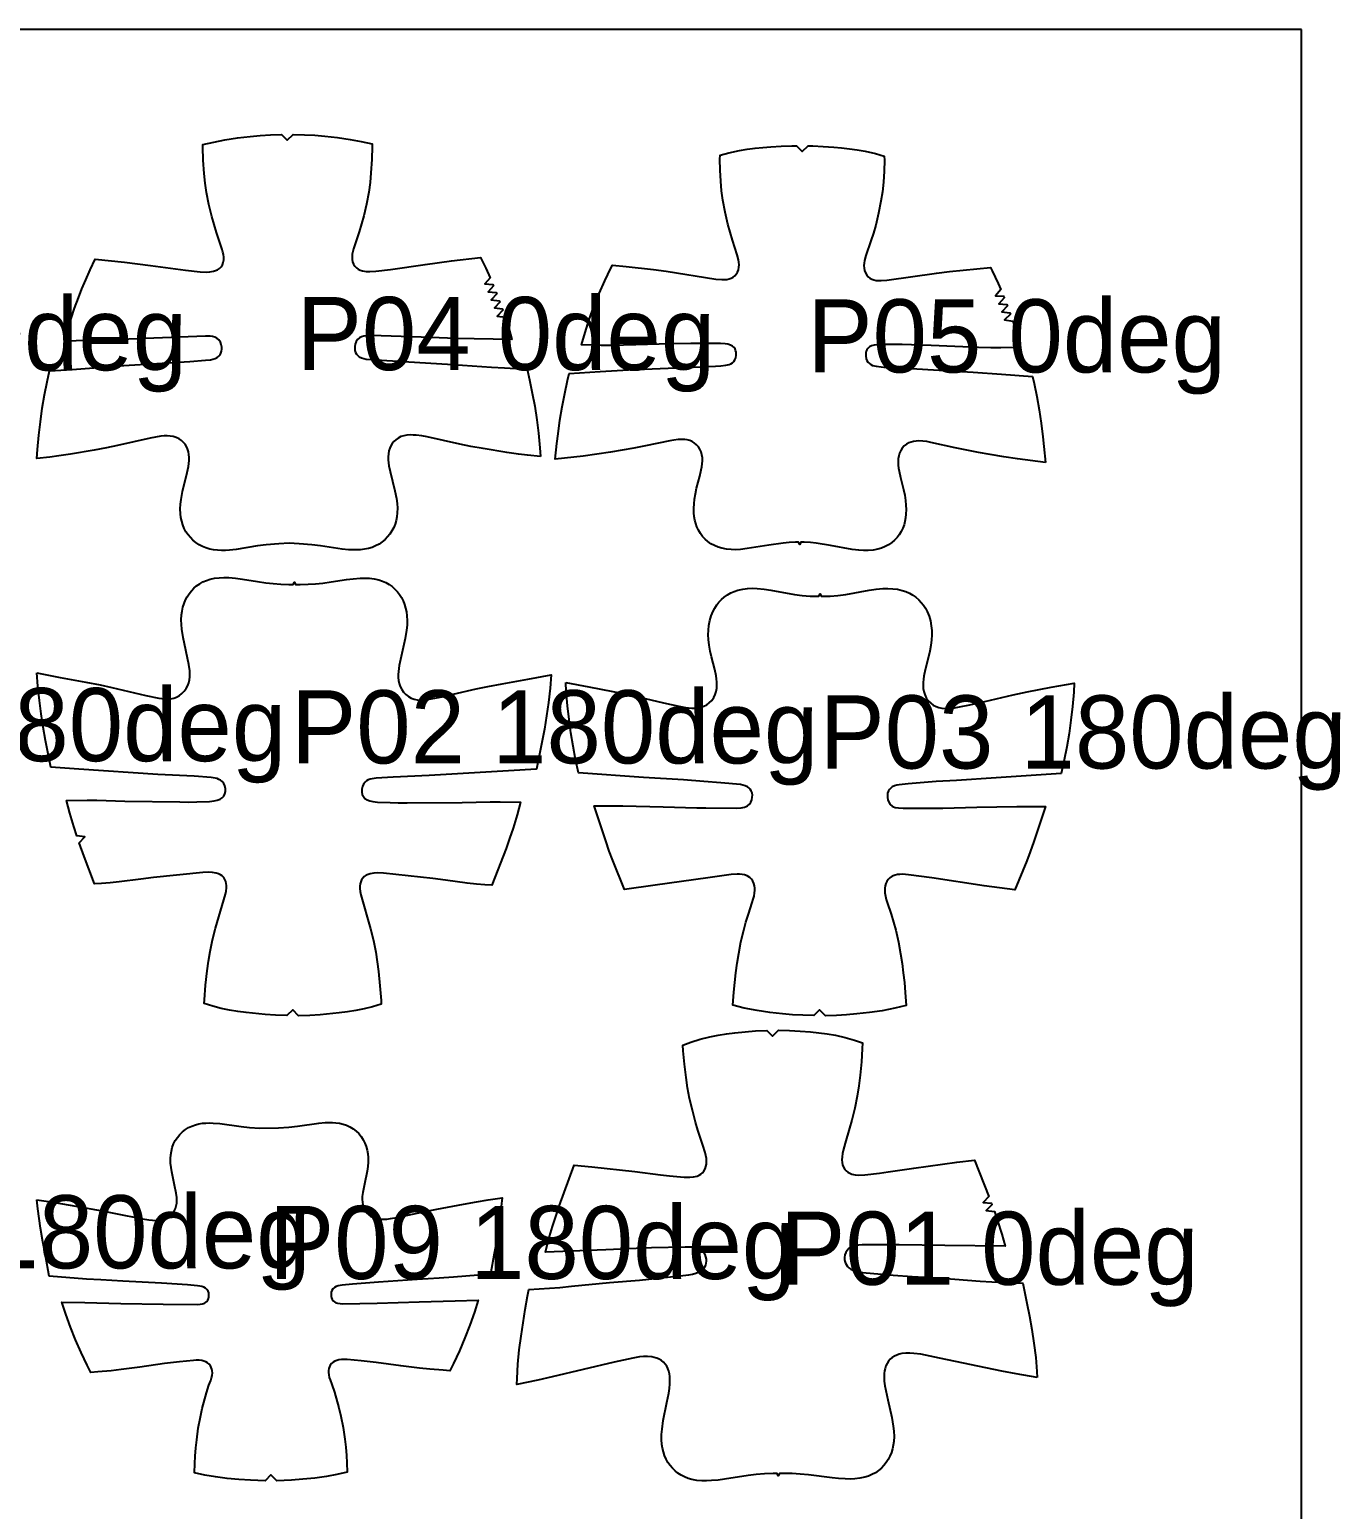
# Model space of a CAD drawing. Header units: millimetres. Extents: x 0 to 2016, y 0 to 4064.
# Drawn here: x 1565 to 2013, y 3494 to 4000 of the extents above; entities that cross this region are included whole.
import ezdxf

# ---------------------------------------------------------------- set-up
doc = ezdxf.new("R2010")
doc.units = ezdxf.units.MM
for name, color, linetype in [('ANNOTATION', 3, 'Continuous'), ('LEATHER', 1, 'Continuous'), ('PIECES', 5, 'Continuous')]:
    doc.layers.add(name, color=color, linetype=linetype)

msp = doc.modelspace()

# ---------------------------------------------------------------- linework, layer by layer
at = {"layer": 'LEATHER'}
msp.add_lwpolyline([(0, 0), (2000, 0), (2000, 4000), (0, 4000)], close=True, dxfattribs=at)
at = {"layer": 'PIECES'}
for points in [[(1739.74, 3854), (1735.31, 3854.47), (1732.21, 3854.86), (1728.25, 3855.42), (1720.11, 3856.73), (1715.93, 3857.48), (1712.14, 3858.23), (1700.96, 3860.72), (1699.11, 3861.06), (1697.24, 3861.31), (1696.18, 3861.39), (1695.13, 3861.41), (1694.07, 3861.33), (1693.04, 3861.15), (1692.03, 3860.83), (1691.09, 3860.37), (1690.22, 3859.78), (1689.57, 3859.17), (1689.01, 3858.48), (1688.54, 3857.72), (1688.17, 3856.91), (1687.88, 3855.94), (1687.71, 3854.95), (1687.65, 3853.94), (1687.68, 3852.93), (1687.78, 3851.91), (1687.93, 3850.89), (1688.33, 3848.9), (1689.98, 3842.33), (1690.49, 3839.67), (1690.71, 3838.03), (1690.82, 3836.38), (1690.78, 3834.74), (1690.63, 3833.45), (1690.38, 3832.18), (1690.01, 3830.94), (1689.53, 3829.74), (1688.94, 3828.62), (1688.25, 3827.55), (1687.47, 3826.57), (1686.58, 3825.66), (1685.61, 3824.85), (1684.52, 3824.11), (1683.36, 3823.49), (1682.14, 3822.99), (1680.88, 3822.6), (1679.55, 3822.33), (1678.21, 3822.16), (1676.85, 3822.09), (1675.49, 3822.1), (1674.13, 3822.18), (1671.87, 3822.42), (1664.46, 3823.54), (1661.55, 3823.9), (1657.26, 3824.23), (1653.74, 3824.39), (1650.21, 3824.2), (1645.92, 3823.84), (1643.01, 3823.46), (1635.62, 3822.28), (1633.36, 3822.02), (1632, 3821.94), (1630.63, 3821.91), (1629.28, 3821.97), (1627.93, 3822.13), (1626.6, 3822.39), (1625.34, 3822.77), (1624.12, 3823.26), (1622.96, 3823.88), (1621.86, 3824.6), (1620.88, 3825.41), (1619.99, 3826.31), (1619.19, 3827.29), (1618.5, 3828.34), (1617.9, 3829.47), (1617.41, 3830.66), (1617.03, 3831.9), (1616.77, 3833.16), (1616.61, 3834.45), (1616.56, 3836.1), (1616.66, 3837.74), (1616.86, 3839.39), (1617.35, 3842.05), (1618.95, 3848.63), (1619.34, 3850.63), (1619.48, 3851.64), (1619.57, 3852.66), (1619.59, 3853.68), (1619.52, 3854.69), (1619.35, 3855.67), (1619.05, 3856.64), (1618.68, 3857.45), (1618.2, 3858.21), (1617.63, 3858.89), (1616.98, 3859.5), (1616.11, 3860.08), (1615.16, 3860.53), (1614.15, 3860.84), (1613.11, 3861.02), (1612.06, 3861.09), (1611, 3861.06), (1609.95, 3860.97), (1608.08, 3860.71), (1606.24, 3860.35), (1595.07, 3857.78), (1591.29, 3857), (1587.11, 3856.21), (1578.98, 3854.84), (1575.02, 3854.25), (1571.93, 3853.84), (1567.5, 3853.34), (1567.69, 3856.39), (1568.14, 3861.34), (1568.69, 3865.95), (1569.36, 3870.55), (1570.13, 3875.08), (1571.03, 3879.6), (1571.86, 3883.3), (1579.52, 3883.77), (1584, 3884.09), (1597.2, 3885.11), (1614.14, 3886.23), (1619.77, 3886.56), (1625.2, 3886.96), (1626.89, 3887.14), (1627.7, 3887.3), (1628.48, 3887.56), (1629.2, 3887.94), (1629.71, 3888.35), (1630.13, 3888.85), (1630.45, 3889.42), (1630.66, 3890.08), (1630.75, 3890.76), (1630.74, 3891.46), (1630.58, 3892.33), (1630.26, 3893.16), (1629.76, 3893.88), (1629.1, 3894.45), (1628.38, 3894.81), (1627.59, 3895.03), (1626.78, 3895.14), (1625.14, 3895.2), (1604.52, 3894.4), (1596.2, 3894), (1577.05, 3893.5), (1578.02, 3897.31), (1579.18, 3901.21), (1580.38, 3904.77), (1581.69, 3908.29), (1582.92, 3911.39), (1584.22, 3914.47), (1585.74, 3917.9), (1587.45, 3921.55), (1597.46, 3920.46), (1606.38, 3919.33), (1618.31, 3917.73), (1623.35, 3917.19), (1625.38, 3917.1), (1626.66, 3917.15), (1627.91, 3917.36), (1628.64, 3917.59), (1629.32, 3917.92), (1629.94, 3918.35), (1630.48, 3918.89), (1630.94, 3919.62), (1631.25, 3920.42), (1631.41, 3921.28), (1631.43, 3922.17), (1631.33, 3923.06), (1631.14, 3923.94), (1630.88, 3924.81), (1628.94, 3930.66), (1628.1, 3933.37), (1627.32, 3936.1), (1626.33, 3940.16), (1625.54, 3944.26), (1625.07, 3947.52), (1624.72, 3950.79), (1624.39, 3955.32), (1624.24, 3959.85), (1624.24, 3960.76), (1628.01, 3961.57), (1631.76, 3962.27), (1636.07, 3962.94), (1640.4, 3963.47), (1643.88, 3963.79), (1647.36, 3964.02), (1651.14, 3964.17), (1653.15, 3962.18), (1655.14, 3964.19), (1659.03, 3964.07), (1662.52, 3963.86), (1665.99, 3963.57), (1670.33, 3963.08), (1674.64, 3962.44), (1678.4, 3961.77), (1682.18, 3960.98), (1682.19, 3960.08), (1682.07, 3955.54), (1681.77, 3951.01), (1681.45, 3947.73), (1681.01, 3944.47), (1680.25, 3940.37), (1679.29, 3936.31), (1678.53, 3933.57), (1677.71, 3930.85), (1675.81, 3924.99), (1675.57, 3924.11), (1675.38, 3923.23), (1675.28, 3922.34), (1675.31, 3921.45), (1675.48, 3920.59), (1675.79, 3919.79), (1676.27, 3919.07), (1676.8, 3918.54), (1677.42, 3918.11), (1678.11, 3917.79), (1678.84, 3917.55), (1680.09, 3917.35), (1681.37, 3917.31), (1683.4, 3917.42), (1688.44, 3918), (1700.35, 3919.7), (1709.27, 3920.89), (1719.27, 3922.06), (1721.01, 3918.42), (1722.48, 3915.18), (1720.68, 3913.04), (1723.47, 3912.89), (1723.66, 3912.43), (1721.83, 3910.32), (1724.62, 3910.12), (1724.8, 3909.65), (1722.93, 3907.58), (1725.71, 3907.32), (1725.89, 3906.86), (1723.98, 3904.82), (1726.75, 3904.51), (1726.92, 3904.04), (1724.96, 3902.04), (1727.73, 3901.67), (1728.88, 3897.9), (1729.89, 3894.09), (1710.73, 3894.44), (1702.41, 3894.78), (1681.78, 3895.42), (1680.15, 3895.35), (1679.33, 3895.23), (1678.55, 3895.01), (1677.83, 3894.64), (1677.17, 3894.06), (1676.68, 3893.33), (1676.36, 3892.51), (1676.22, 3891.64), (1676.21, 3890.94), (1676.3, 3890.25), (1676.52, 3889.6), (1676.84, 3889.03), (1677.27, 3888.53), (1677.78, 3888.12), (1678.5, 3887.75), (1679.28, 3887.5), (1680.09, 3887.35), (1681.79, 3887.18), (1687.22, 3886.82), (1692.86, 3886.53), (1709.8, 3885.55), (1723.01, 3884.62), (1727.49, 3884.34), (1735.15, 3883.93), (1736.01, 3880.23), (1736.94, 3875.73), (1737.76, 3871.2), (1738.46, 3866.61), (1739.04, 3862), (1739.53, 3857.05), (1739.74, 3854)], [(1912.46, 3852.03), (1902.92, 3853.25), (1898.22, 3853.92), (1893.52, 3854.68), (1889.54, 3855.41), (1885.57, 3856.19), (1881.59, 3857.02), (1873.27, 3858.88), (1871.89, 3859.14), (1870.5, 3859.32), (1869.1, 3859.38), (1868.21, 3859.34), (1867.34, 3859.21), (1866.49, 3859), (1865.68, 3858.68), (1864.92, 3858.25), (1864.15, 3857.64), (1863.5, 3856.92), (1862.97, 3856.1), (1862.56, 3855.21), (1862.26, 3854.22), (1862.1, 3853.2), (1862.06, 3852.18), (1862.11, 3851.14), (1862.23, 3850.1), (1862.41, 3849.06), (1862.92, 3846.84), (1863.93, 3842.76), (1864.31, 3840.88), (1864.6, 3838.98), (1864.75, 3837.44), (1864.8, 3835.89), (1864.75, 3834.34), (1864.62, 3833.1), (1864.41, 3831.88), (1864.09, 3830.68), (1863.67, 3829.51), (1863.13, 3828.38), (1862.47, 3827.31), (1861.71, 3826.32), (1860.84, 3825.41), (1859.89, 3824.6), (1858.78, 3823.85), (1857.6, 3823.23), (1856.36, 3822.73), (1855.08, 3822.35), (1853.48, 3822.06), (1851.87, 3821.92), (1850.25, 3821.91), (1848.62, 3822.02), (1846.37, 3822.31), (1838.97, 3823.62), (1834.06, 3824.38), (1832.08, 3824.61), (1829.88, 3824.73), (1828.83, 3824.72), (1828.42, 3823.92), (1828.03, 3824.72), (1826.97, 3824.75), (1824.77, 3824.66), (1822.79, 3824.45), (1817.87, 3823.75), (1810.45, 3822.54), (1808.2, 3822.27), (1806.57, 3822.19), (1804.95, 3822.22), (1803.34, 3822.38), (1801.75, 3822.69), (1800.47, 3823.08), (1799.24, 3823.6), (1798.06, 3824.23), (1796.97, 3825), (1796.02, 3825.82), (1795.17, 3826.74), (1794.42, 3827.74), (1793.77, 3828.82), (1793.24, 3829.96), (1792.84, 3831.13), (1792.54, 3832.33), (1792.34, 3833.56), (1792.22, 3834.8), (1792.19, 3836.35), (1792.27, 3837.89), (1792.44, 3839.44), (1792.75, 3841.33), (1793.15, 3843.21), (1794.22, 3847.27), (1794.75, 3849.49), (1794.94, 3850.52), (1795.08, 3851.56), (1795.15, 3852.6), (1795.11, 3853.63), (1794.96, 3854.64), (1794.68, 3855.64), (1794.28, 3856.54), (1793.76, 3857.36), (1793.12, 3858.09), (1792.36, 3858.71), (1791.6, 3859.15), (1790.8, 3859.48), (1789.95, 3859.7), (1789.08, 3859.84), (1788.2, 3859.89), (1786.8, 3859.85), (1785.4, 3859.68), (1784.02, 3859.44), (1775.67, 3857.7), (1771.69, 3856.91), (1767.71, 3856.18), (1763.72, 3855.5), (1759.01, 3854.81), (1754.29, 3854.19), (1744.74, 3853.09), (1745.33, 3858.52), (1745.75, 3861.85), (1746.4, 3866.44), (1747.15, 3871.03), (1748.02, 3875.55), (1749.01, 3880.04), (1749.6, 3882.45), (1760.11, 3883.13), (1769.83, 3883.64), (1783.47, 3884.3), (1794.87, 3884.76), (1799.63, 3884.9), (1801.37, 3885.01), (1803.1, 3885.23), (1804.32, 3885.52), (1804.89, 3885.75), (1805.41, 3886.09), (1805.9, 3886.56), (1806.27, 3887.13), (1806.52, 3887.76), (1806.69, 3888.74), (1806.63, 3889.74), (1806.5, 3890.29), (1806.29, 3890.82), (1805.98, 3891.29), (1805.4, 3891.81), (1804.7, 3892.16), (1803.83, 3892.42), (1802.92, 3892.55), (1801.33, 3892.65), (1794.26, 3892.72), (1791.11, 3892.7), (1784.33, 3892.56), (1772.3, 3892.19), (1768.1, 3892.09), (1763.89, 3892.04), (1760.54, 3892.05), (1753.81, 3892.21), (1754.99, 3896.44), (1756.42, 3900.91), (1758.01, 3905.33), (1759.77, 3909.75), (1761.7, 3914.11), (1763.78, 3918.39), (1764.33, 3919.44), (1769.08, 3918.97), (1778.39, 3917.93), (1782.78, 3917.36), (1799.76, 3914.73), (1801.74, 3914.54), (1802.59, 3914.52), (1803.44, 3914.58), (1804.27, 3914.75), (1804.96, 3915), (1805.59, 3915.36), (1806.17, 3915.8), (1806.66, 3916.34), (1807.12, 3917.07), (1807.44, 3917.88), (1807.62, 3918.73), (1807.68, 3919.6), (1807.62, 3920.47), (1807.47, 3921.34), (1807.02, 3923.05), (1805.41, 3928.04), (1804.59, 3930.76), (1803.84, 3933.5), (1802.89, 3937.57), (1802.13, 3941.67), (1801.69, 3944.93), (1801.37, 3948.21), (1801.17, 3951.95), (1801.14, 3955.69), (1801.19, 3957.11), (1804.19, 3957.92), (1807.8, 3958.69), (1810.47, 3959.12), (1813.15, 3959.46), (1815.84, 3959.72), (1818.53, 3959.92), (1822.09, 3960.13), (1825.66, 3960.27), (1827.28, 3960.29), (1829.27, 3958.28), (1831.28, 3960.26), (1832.91, 3960.22), (1836.47, 3960.04), (1840.03, 3959.78), (1842.72, 3959.54), (1845.41, 3959.25), (1848.08, 3958.88), (1850.74, 3958.42), (1854.35, 3957.6), (1857.34, 3956.75), (1857.37, 3955.34), (1857.29, 3951.59), (1857.04, 3947.86), (1856.69, 3944.58), (1856.2, 3941.33), (1855.39, 3937.23), (1854.39, 3933.18), (1853.61, 3930.45), (1852.75, 3927.74), (1851.07, 3922.77), (1850.6, 3921.06), (1850.45, 3920.2), (1850.38, 3919.33), (1850.42, 3918.46), (1850.59, 3917.6), (1850.9, 3916.8), (1851.35, 3916.06), (1851.84, 3915.51), (1852.41, 3915.06), (1853.04, 3914.7), (1853.72, 3914.44), (1854.55, 3914.26), (1855.4, 3914.19), (1856.25, 3914.19), (1858.24, 3914.36), (1875.24, 3916.77), (1879.64, 3917.29), (1888.96, 3918.21), (1893.71, 3918.62), (1894.25, 3917.57), (1896.28, 3913.25), (1897.2, 3911.11), (1895.39, 3908.98), (1898.18, 3908.81), (1898.36, 3908.34), (1896.47, 3906.27), (1899.25, 3906.01), (1899.43, 3905.54), (1897.51, 3903.51), (1900.29, 3903.19), (1900.45, 3902.72), (1898.49, 3900.72), (1901.27, 3900.35), (1902.76, 3895.51), (1903.9, 3891.26), (1897.16, 3891.19), (1893.81, 3891.22), (1889.6, 3891.32), (1873.38, 3892), (1866.6, 3892.22), (1863.45, 3892.29), (1856.39, 3892.3), (1854.79, 3892.22), (1853.88, 3892.1), (1853, 3891.86), (1852.3, 3891.51), (1851.71, 3891), (1851.4, 3890.53), (1851.18, 3890.01), (1851.05, 3889.46), (1850.97, 3888.46), (1851.12, 3887.48), (1851.37, 3886.85), (1851.74, 3886.27), (1852.22, 3885.79), (1852.73, 3885.45), (1853.3, 3885.21), (1854.52, 3884.9), (1856.24, 3884.66), (1857.98, 3884.53), (1862.74, 3884.33), (1874.13, 3883.72), (1887.77, 3882.89), (1897.47, 3882.25), (1907.98, 3881.45), (1908.54, 3879.03), (1909.47, 3874.52), (1910.28, 3869.99), (1910.97, 3865.4), (1911.56, 3860.79), (1911.94, 3857.46), (1912.46, 3852.03)], [(1567.5, 3780.09), (1575.43, 3778.5), (1584.25, 3776.9), (1589.11, 3775.98), (1593.12, 3775.08), (1600.92, 3773.2), (1604.74, 3772.31), (1609.17, 3771.45), (1611.21, 3771.17), (1612.23, 3771.13), (1613.25, 3771.2), (1614.3, 3771.42), (1615.3, 3771.8), (1616.25, 3772.32), (1617.11, 3772.97), (1617.91, 3773.78), (1618.58, 3774.71), (1619.1, 3775.72), (1619.45, 3776.7), (1619.68, 3777.7), (1619.8, 3778.73), (1619.82, 3779.77), (1619.78, 3780.82), (1619.5, 3782.91), (1617.5, 3792.16), (1617.06, 3795), (1616.93, 3796.63), (1616.9, 3798.26), (1616.99, 3799.9), (1617.17, 3801.21), (1617.45, 3802.5), (1617.84, 3803.76), (1618.34, 3804.99), (1618.91, 3806.09), (1619.57, 3807.13), (1620.33, 3808.1), (1621.18, 3809), (1622.12, 3809.81), (1623.18, 3810.55), (1624.31, 3811.17), (1625.49, 3811.68), (1626.72, 3812.08), (1628.29, 3812.42), (1629.88, 3812.61), (1631.49, 3812.67), (1633.1, 3812.64), (1635.45, 3812.44), (1637.78, 3812.13), (1642.98, 3811.28), (1645.85, 3810.86), (1648.36, 3810.6), (1650.88, 3810.42), (1653.63, 3810.33), (1655.17, 3810.34), (1655.57, 3811.13), (1655.97, 3810.33), (1657.51, 3810.32), (1660.26, 3810.39), (1662.78, 3810.54), (1665.29, 3810.79), (1668.17, 3811.18), (1673.37, 3811.99), (1675.71, 3812.28), (1678.06, 3812.46), (1679.67, 3812.48), (1681.27, 3812.41), (1682.86, 3812.2), (1684.43, 3811.85), (1685.66, 3811.44), (1686.84, 3810.92), (1687.96, 3810.29), (1689.02, 3809.55), (1689.95, 3808.73), (1690.79, 3807.83), (1691.54, 3806.85), (1692.2, 3805.8), (1692.76, 3804.69), (1693.25, 3803.46), (1693.62, 3802.2), (1693.9, 3800.91), (1694.07, 3799.59), (1694.15, 3797.96), (1694.1, 3796.33), (1693.95, 3794.7), (1693.5, 3791.86), (1691.42, 3782.63), (1691.13, 3780.54), (1691.07, 3779.49), (1691.09, 3778.45), (1691.21, 3777.42), (1691.42, 3776.41), (1691.76, 3775.43), (1692.28, 3774.42), (1692.94, 3773.49), (1693.74, 3772.67), (1694.59, 3772.01), (1695.53, 3771.48), (1696.53, 3771.1), (1697.58, 3770.87), (1698.6, 3770.79), (1699.62, 3770.82), (1701.66, 3771.08), (1706.1, 3771.91), (1709.93, 3772.77), (1717.74, 3774.59), (1721.75, 3775.45), (1726.63, 3776.34), (1735.46, 3777.87), (1743.4, 3779.4), (1743.03, 3774.86), (1742.49, 3769.99), (1741.82, 3765.38), (1741.06, 3760.79), (1740.23, 3756.26), (1739.33, 3751.75), (1738.34, 3747.19), (1728.84, 3746.55), (1701.71, 3745), (1689.34, 3744.45), (1683.53, 3744.08), (1682.13, 3743.87), (1681.48, 3743.7), (1680.86, 3743.46), (1680.28, 3743.14), (1679.76, 3742.73), (1679.2, 3742.04), (1678.82, 3741.24), (1678.61, 3740.28), (1678.62, 3739.31), (1678.8, 3738.5), (1679.16, 3737.76), (1679.72, 3737.15), (1680.41, 3736.7), (1681.37, 3736.33), (1682.38, 3736.11), (1684.03, 3735.92), (1688.36, 3735.71), (1691.03, 3735.64), (1694.12, 3735.62), (1712.98, 3735.79), (1722.56, 3736), (1725.9, 3736), (1732.96, 3735.86), (1731.74, 3731.5), (1730.35, 3726.98), (1729.2, 3723.5), (1727.97, 3720.04), (1723.14, 3707.44), (1720.71, 3707.58), (1717.82, 3707.83), (1714.72, 3708.19), (1707.29, 3709.19), (1702.95, 3709.72), (1686.05, 3711.59), (1684.02, 3711.69), (1682.75, 3711.64), (1681.49, 3711.42), (1680.77, 3711.19), (1680.09, 3710.86), (1679.48, 3710.44), (1678.95, 3709.91), (1678.54, 3709.3), (1678.25, 3708.62), (1678.06, 3707.9), (1677.98, 3707.16), (1677.98, 3706.4), (1678.1, 3705.31), (1678.34, 3704.24), (1681.61, 3692.57), (1682.61, 3688.58), (1683.43, 3684.56), (1683.94, 3681.27), (1684.34, 3677.96), (1684.84, 3673.03), (1685.21, 3668.08), (1685.27, 3666.76), (1682.27, 3665.87), (1679.47, 3665.17), (1676.64, 3664.6), (1673.77, 3664.15), (1670.89, 3663.8), (1664.43, 3663.2), (1660.86, 3662.97), (1656.99, 3662.87), (1655, 3664.88), (1652.99, 3662.89), (1649.12, 3663.02), (1645.55, 3663.28), (1639.1, 3663.93), (1636.22, 3664.3), (1633.35, 3664.77), (1630.53, 3665.36), (1627.73, 3666.09), (1624.74, 3667), (1624.81, 3668.32), (1625.22, 3673.26), (1625.76, 3678.19), (1626.19, 3681.5), (1626.72, 3684.78), (1627.57, 3688.8), (1628.6, 3692.78), (1631.97, 3704.42), (1632.21, 3705.49), (1632.35, 3706.58), (1632.35, 3707.34), (1632.27, 3708.09), (1632.09, 3708.8), (1631.81, 3709.48), (1631.4, 3710.1), (1630.87, 3710.63), (1630.26, 3711.06), (1629.59, 3711.39), (1628.87, 3711.63), (1627.62, 3711.85), (1626.34, 3711.91), (1624.31, 3711.83), (1607.4, 3710.1), (1603.06, 3709.6), (1595.62, 3708.66), (1592.51, 3708.32), (1589.62, 3708.1), (1587.19, 3707.98), (1583.69, 3717.3), (1581.98, 3722.01), (1583.94, 3724), (1581.17, 3724.37), (1580.14, 3727.57), (1578.78, 3732.1), (1577.59, 3736.47), (1584.66, 3736.56), (1587.99, 3736.53), (1597.57, 3736.25), (1616.43, 3735.93), (1619.52, 3735.92), (1622.19, 3735.97), (1626.53, 3736.14), (1628.17, 3736.33), (1629.19, 3736.54), (1630.15, 3736.9), (1630.84, 3737.35), (1631.41, 3737.95), (1631.77, 3738.69), (1631.96, 3739.49), (1631.98, 3740.47), (1631.78, 3741.42), (1631.4, 3742.23), (1630.85, 3742.92), (1630.33, 3743.34), (1629.75, 3743.66), (1629.13, 3743.91), (1628.48, 3744.09), (1627.09, 3744.31), (1621.28, 3744.72), (1608.91, 3745.37), (1581.8, 3747.13), (1572.31, 3747.85), (1571.35, 3752.41), (1570.49, 3756.93), (1569.69, 3761.46), (1568.96, 3766.06), (1568.34, 3770.68), (1567.83, 3775.55), (1567.5, 3780.09)], [(1748.4, 3776.76), (1756.31, 3775.35), (1764.5, 3773.76), (1769.23, 3772.75), (1781.85, 3769.78), (1787.01, 3768.67), (1789.34, 3768.27), (1790.41, 3768.13), (1791.48, 3768.04), (1792.55, 3768.04), (1793.61, 3768.13), (1794.65, 3768.35), (1795.65, 3768.71), (1796.59, 3769.19), (1797.45, 3769.81), (1798.3, 3770.66), (1799, 3771.64), (1799.52, 3772.73), (1799.84, 3773.75), (1800.03, 3774.79), (1800.1, 3775.85), (1800.08, 3776.92), (1799.98, 3778), (1799.82, 3779.06), (1799.36, 3781.26), (1798.24, 3785.61), (1797.8, 3787.54), (1797.46, 3789.49), (1797.23, 3791.45), (1797.15, 3793.07), (1797.17, 3794.69), (1797.33, 3796.3), (1797.64, 3797.96), (1798.11, 3799.57), (1798.75, 3801.12), (1799.34, 3802.23), (1800.02, 3803.28), (1800.79, 3804.26), (1801.65, 3805.17), (1802.6, 3805.99), (1803.68, 3806.75), (1804.83, 3807.4), (1806.04, 3807.93), (1807.29, 3808.35), (1808.92, 3808.71), (1810.57, 3808.92), (1812.23, 3808.98), (1813.9, 3808.94), (1816.23, 3808.72), (1818.55, 3808.37), (1826.63, 3806.92), (1829.27, 3806.55), (1831.93, 3806.32), (1834.21, 3806.25), (1834.98, 3806.28), (1835.38, 3807.08), (1835.78, 3806.27), (1836.56, 3806.25), (1838.84, 3806.31), (1841.49, 3806.54), (1844.13, 3806.9), (1852.21, 3808.33), (1854.54, 3808.67), (1856.87, 3808.88), (1858.54, 3808.93), (1860.2, 3808.85), (1861.85, 3808.65), (1863.47, 3808.27), (1864.73, 3807.85), (1865.93, 3807.32), (1867.08, 3806.67), (1868.16, 3805.91), (1869.11, 3805.08), (1869.96, 3804.18), (1870.73, 3803.19), (1871.41, 3802.14), (1872, 3801.03), (1872.63, 3799.47), (1873.1, 3797.86), (1873.41, 3796.21), (1873.56, 3794.59), (1873.58, 3792.97), (1873.49, 3791.35), (1873.26, 3789.39), (1872.91, 3787.45), (1872.47, 3785.52), (1871.34, 3781.17), (1870.87, 3778.97), (1870.71, 3777.91), (1870.61, 3776.83), (1870.58, 3775.76), (1870.65, 3774.7), (1870.84, 3773.66), (1871.15, 3772.64), (1871.68, 3771.55), (1872.37, 3770.57), (1873.22, 3769.71), (1874.08, 3769.09), (1875.02, 3768.61), (1876.02, 3768.25), (1877.06, 3768.03), (1878.12, 3767.93), (1879.19, 3767.93), (1880.26, 3768.01), (1881.32, 3768.15), (1883.65, 3768.54), (1885.97, 3769.02), (1891.67, 3770.29), (1901.45, 3772.58), (1906.18, 3773.58), (1914.37, 3775.15), (1922.29, 3776.54), (1922.12, 3773.52), (1921.69, 3768.56), (1921.16, 3763.95), (1920.51, 3759.35), (1919.75, 3754.81), (1918.87, 3750.3), (1917.85, 3745.72), (1895.62, 3744.14), (1881.98, 3743.33), (1875.03, 3742.88), (1865.51, 3742.09), (1862.46, 3741.79), (1861.63, 3741.64), (1860.82, 3741.41), (1860.06, 3741.06), (1859.54, 3740.69), (1859.1, 3740.24), (1858.75, 3739.71), (1858.48, 3738.99), (1858.38, 3738.24), (1858.42, 3737.47), (1858.58, 3736.63), (1858.89, 3735.83), (1859.36, 3735.12), (1859.98, 3734.55), (1860.48, 3734.28), (1861.02, 3734.09), (1862.17, 3733.9), (1863.84, 3733.8), (1874.26, 3733.83), (1877.41, 3733.86), (1888.93, 3734.17), (1902.65, 3734.42), (1907.64, 3734.43), (1912.48, 3734.38), (1908.5, 3722.43), (1907.26, 3718.89), (1906.05, 3715.76), (1902.02, 3705.86), (1891.51, 3707.32), (1873.54, 3709.95), (1865.56, 3711.05), (1863.54, 3711.2), (1862.68, 3711.19), (1861.83, 3711.11), (1861, 3710.93), (1860.07, 3710.58), (1859.23, 3710.05), (1858.64, 3709.46), (1858.17, 3708.78), (1857.81, 3708.02), (1857.6, 3707.25), (1857.49, 3706.46), (1857.47, 3705.65), (1857.53, 3704.85), (1857.71, 3703.73), (1857.99, 3702.64), (1858.31, 3701.55), (1859.65, 3697.53), (1860.48, 3694.81), (1861.23, 3692.07), (1862.14, 3688.06), (1862.89, 3684.02), (1863.4, 3680.76), (1863.83, 3677.49), (1864.21, 3674.17), (1864.52, 3670.85), (1864.84, 3666.37), (1860.96, 3665.43), (1856.56, 3664.57), (1852.25, 3663.94), (1847.91, 3663.46), (1844.43, 3663.18), (1840.95, 3662.98), (1837.2, 3662.87), (1835.2, 3664.88), (1833.2, 3662.88), (1829.45, 3663), (1825.97, 3663.2), (1822.49, 3663.5), (1818.15, 3663.98), (1813.84, 3664.63), (1809.45, 3665.49), (1805.57, 3666.44), (1805.9, 3670.92), (1806.22, 3674.24), (1806.61, 3677.56), (1807.05, 3680.83), (1807.56, 3684.09), (1808.32, 3688.13), (1809.25, 3692.13), (1810, 3694.88), (1810.84, 3697.59), (1812.19, 3701.61), (1812.51, 3702.69), (1812.79, 3703.79), (1812.98, 3704.9), (1813.04, 3705.71), (1813.02, 3706.51), (1812.91, 3707.3), (1812.7, 3708.08), (1812.35, 3708.84), (1811.88, 3709.52), (1811.29, 3710.11), (1810.45, 3710.64), (1809.52, 3711), (1808.69, 3711.18), (1807.84, 3711.26), (1806.99, 3711.27), (1804.96, 3711.13), (1796.98, 3710.05), (1779, 3707.47), (1768.49, 3706.02), (1764.48, 3715.94), (1763.28, 3719.07), (1762.05, 3722.62), (1758.1, 3734.57), (1762.94, 3734.61), (1767.93, 3734.59), (1781.65, 3734.3), (1793.17, 3733.97), (1796.32, 3733.93), (1806.74, 3733.87), (1808.41, 3733.97), (1809.56, 3734.16), (1810.1, 3734.34), (1810.6, 3734.61), (1811.23, 3735.18), (1811.69, 3735.89), (1812, 3736.69), (1812.17, 3737.53), (1812.21, 3738.3), (1812.11, 3739.05), (1811.85, 3739.77), (1811.5, 3740.3), (1811.06, 3740.75), (1810.53, 3741.12), (1809.78, 3741.48), (1808.97, 3741.71), (1808.14, 3741.86), (1801.47, 3742.5), (1795.57, 3742.98), (1788.63, 3743.45), (1774.98, 3744.29), (1752.76, 3745.93), (1751.75, 3750.51), (1750.89, 3755.03), (1750.14, 3759.57), (1749.5, 3764.17), (1748.98, 3768.78), (1748.56, 3773.74), (1748.4, 3776.76)], [(1909.67, 3539.12), (1902.42, 3540.42), (1897.52, 3541.36), (1876.24, 3545.82), (1869.79, 3547.1), (1867.49, 3547.43), (1866.09, 3547.54), (1864.68, 3547.52), (1863.29, 3547.34), (1862.42, 3547.12), (1861.58, 3546.82), (1860.78, 3546.43), (1860.04, 3545.96), (1859.37, 3545.39), (1858.77, 3544.73), (1858.27, 3543.97), (1857.88, 3543.16), (1857.6, 3542.3), (1857.4, 3541.41), (1857.29, 3540.5), (1857.25, 3539.58), (1857.32, 3537.96), (1857.52, 3536.34), (1857.82, 3534.74), (1858.52, 3531.56), (1859.91, 3525.45), (1860.42, 3522.5), (1860.6, 3520.77), (1860.67, 3519.03), (1860.6, 3517.3), (1860.42, 3516), (1860.15, 3514.73), (1859.77, 3513.48), (1859.27, 3512.27), (1858.69, 3511.14), (1858, 3510.07), (1857.22, 3509.08), (1856.34, 3508.17), (1855.37, 3507.35), (1854.28, 3506.61), (1853.12, 3505.98), (1851.9, 3505.47), (1850.64, 3505.08), (1848.99, 3504.73), (1847.31, 3504.53), (1845.62, 3504.47), (1843.92, 3504.51), (1841.7, 3504.66), (1839.49, 3504.9), (1831.4, 3505.91), (1828.61, 3506.18), (1825.81, 3506.36), (1822.83, 3506.41), (1821.47, 3506.38), (1821.08, 3505.58), (1820.67, 3506.37), (1819.31, 3506.37), (1816.33, 3506.23), (1813.53, 3505.98), (1810.75, 3505.64), (1802.69, 3504.43), (1800.48, 3504.13), (1798.27, 3503.92), (1796.58, 3503.84), (1794.88, 3503.86), (1793.2, 3504.01), (1791.54, 3504.31), (1790.27, 3504.68), (1789.04, 3505.16), (1787.86, 3505.75), (1786.75, 3506.46), (1785.76, 3507.26), (1784.86, 3508.15), (1784.05, 3509.12), (1783.34, 3510.17), (1782.72, 3511.28), (1782.2, 3512.48), (1781.78, 3513.71), (1781.47, 3514.98), (1781.27, 3516.27), (1781.15, 3518), (1781.17, 3519.74), (1781.31, 3521.47), (1781.75, 3524.44), (1782.98, 3530.58), (1783.6, 3533.78), (1783.85, 3535.39), (1784.02, 3537.01), (1784.04, 3538.64), (1783.98, 3539.56), (1783.84, 3540.46), (1783.62, 3541.35), (1783.31, 3542.2), (1782.91, 3543), (1782.38, 3543.74), (1781.77, 3544.39), (1781.09, 3544.94), (1780.33, 3545.39), (1779.52, 3545.76), (1778.68, 3546.04), (1777.8, 3546.23), (1776.4, 3546.38), (1775, 3546.36), (1773.6, 3546.22), (1771.31, 3545.83), (1764.89, 3544.38), (1743.73, 3539.38), (1738.87, 3538.31), (1731.65, 3536.82), (1731.72, 3538.87), (1732.03, 3543.77), (1732.49, 3548.65), (1733.08, 3553.27), (1733.77, 3557.88), (1734.52, 3562.42), (1735.35, 3566.94), (1735.8, 3569.21), (1746.34, 3570), (1750.33, 3570.36), (1763.35, 3571.63), (1773.56, 3572.5), (1780, 3573.15), (1790.45, 3574.31), (1791.69, 3574.54), (1792.9, 3574.86), (1793.67, 3575.16), (1794.4, 3575.53), (1795.07, 3576.01), (1795.55, 3576.48), (1795.95, 3577.03), (1796.24, 3577.63), (1796.43, 3578.28), (1796.51, 3578.95), (1796.5, 3579.62), (1796.35, 3580.46), (1796.04, 3581.26), (1795.57, 3581.98), (1794.94, 3582.58), (1794.27, 3582.99), (1793.53, 3583.29), (1792.76, 3583.5), (1791.58, 3583.68), (1790.38, 3583.75), (1789.18, 3583.76), (1777.68, 3583.45), (1762.12, 3582.82), (1741.44, 3582.07), (1742.53, 3586.21), (1743.86, 3590.75), (1744.96, 3594.24), (1746.13, 3597.72), (1751.25, 3611.73), (1757.27, 3611.2), (1772.04, 3609.56), (1780.81, 3608.44), (1783.83, 3608.1), (1788.86, 3607.64), (1790.85, 3607.62), (1792.08, 3607.73), (1793.28, 3608.02), (1793.96, 3608.31), (1794.59, 3608.69), (1795.16, 3609.16), (1795.64, 3609.71), (1796.07, 3610.46), (1796.35, 3611.27), (1796.5, 3612.13), (1796.55, 3613), (1796.48, 3614.06), (1796.3, 3615.1), (1796.06, 3616.13), (1795.31, 3618.63), (1793.6, 3623.79), (1792.79, 3626.49), (1791.68, 3630.53), (1790.73, 3634.61), (1790.07, 3638.17), (1789.53, 3641.74), (1788.98, 3646.26), (1788.59, 3650.8), (1788.48, 3652.8), (1791.16, 3653.8), (1794.38, 3654.81), (1797.66, 3655.64), (1800.48, 3656.2), (1803.31, 3656.64), (1806.16, 3657), (1809.71, 3657.37), (1813.27, 3657.64), (1817.11, 3657.82), (1819.13, 3655.85), (1821.11, 3657.87), (1824.95, 3657.79), (1828.52, 3657.61), (1832.08, 3657.34), (1834.94, 3657.05), (1837.78, 3656.68), (1840.61, 3656.2), (1843.91, 3655.45), (1847.16, 3654.52), (1849.86, 3653.59), (1849.81, 3651.59), (1849.53, 3647.04), (1849.1, 3642.51), (1848.65, 3638.92), (1848.08, 3635.36), (1847.24, 3631.25), (1846.23, 3627.18), (1845.49, 3624.46), (1843.92, 3619.26), (1843.23, 3616.74), (1843.02, 3615.7), (1842.87, 3614.65), (1842.83, 3613.6), (1842.89, 3612.73), (1843.07, 3611.88), (1843.37, 3611.07), (1843.82, 3610.34), (1844.31, 3609.79), (1844.89, 3609.34), (1845.53, 3608.98), (1846.22, 3608.71), (1847.42, 3608.45), (1848.65, 3608.37), (1850.65, 3608.44), (1855.66, 3609.03), (1858.68, 3609.45), (1867.41, 3610.79), (1882.13, 3612.81), (1888.14, 3613.5), (1893.06, 3601.06), (1891.17, 3599), (1893.95, 3598.73), (1894.12, 3598.26), (1892.2, 3596.23), (1894.98, 3595.91), (1896.07, 3592.71), (1897.51, 3588.21), (1898.72, 3584.1), (1878.02, 3584.32), (1862.44, 3584.55), (1850.94, 3584.56), (1849.74, 3584.52), (1848.55, 3584.42), (1847.37, 3584.2), (1846.61, 3583.98), (1845.88, 3583.66), (1845.22, 3583.23), (1844.61, 3582.61), (1844.15, 3581.88), (1843.86, 3581.08), (1843.74, 3580.23), (1843.74, 3579.56), (1843.84, 3578.89), (1844.04, 3578.25), (1844.36, 3577.65), (1844.77, 3577.12), (1845.26, 3576.65), (1845.94, 3576.2), (1846.68, 3575.84), (1847.46, 3575.57), (1848.68, 3575.27), (1849.92, 3575.08), (1851.18, 3574.95), (1860.4, 3574.19), (1866.85, 3573.71), (1877.08, 3573.1), (1890.13, 3572.16), (1894.13, 3571.91), (1904.69, 3571.39), (1905.2, 3569.14), (1906.14, 3564.63), (1907.01, 3560.12), (1907.82, 3555.53), (1908.52, 3550.93), (1909.11, 3546.06), (1909.55, 3541.17), (1909.67, 3539.12)], [(1567.5, 3599.86), (1572.28, 3599.18), (1576.28, 3598.56), (1580.79, 3597.8), (1589.87, 3596.16), (1594.43, 3595.29), (1603.64, 3593.44), (1605.78, 3593.09), (1607.08, 3592.94), (1608.38, 3592.89), (1609.69, 3592.98), (1610.65, 3593.17), (1611.57, 3593.48), (1612.44, 3593.91), (1613.23, 3594.48), (1613.91, 3595.2), (1614.46, 3596.02), (1614.88, 3596.92), (1615.16, 3597.84), (1615.32, 3598.79), (1615.38, 3599.76), (1615.34, 3600.73), (1615.16, 3602.14), (1614.54, 3604.91), (1613.61, 3609.44), (1613.38, 3610.97), (1613.23, 3612.5), (1613.2, 3614.04), (1613.29, 3615.32), (1613.5, 3616.58), (1613.82, 3617.82), (1614.26, 3619.01), (1614.84, 3620.17), (1615.54, 3621.25), (1616.35, 3622.25), (1617.27, 3623.15), (1618.28, 3623.93), (1619.36, 3624.6), (1620.5, 3625.15), (1621.7, 3625.58), (1622.9, 3625.88), (1624.11, 3626.08), (1625.34, 3626.18), (1626.57, 3626.21), (1627.81, 3626.17), (1630.03, 3625.99), (1637.33, 3624.96), (1640.24, 3624.65), (1643.75, 3624.47), (1650.17, 3624.5), (1653.68, 3624.71), (1656.58, 3625.05), (1663.88, 3626.15), (1666.09, 3626.36), (1667.33, 3626.41), (1668.57, 3626.39), (1669.79, 3626.29), (1671.01, 3626.11), (1672.21, 3625.82), (1673.41, 3625.4), (1674.56, 3624.86), (1675.65, 3624.21), (1676.66, 3623.43), (1677.59, 3622.54), (1678.41, 3621.55), (1679.12, 3620.48), (1679.71, 3619.33), (1680.17, 3618.13), (1680.5, 3616.9), (1680.71, 3615.64), (1680.82, 3614.37), (1680.8, 3612.83), (1680.67, 3611.29), (1680.46, 3609.76), (1679.56, 3605.22), (1678.97, 3602.44), (1678.8, 3601.04), (1678.78, 3600.07), (1678.84, 3599.1), (1679.01, 3598.15), (1679.3, 3597.22), (1679.73, 3596.33), (1680.29, 3595.52), (1680.98, 3594.81), (1681.77, 3594.25), (1682.64, 3593.82), (1683.57, 3593.52), (1684.54, 3593.34), (1685.84, 3593.26), (1687.14, 3593.32), (1688.44, 3593.48), (1690.58, 3593.86), (1699.77, 3595.8), (1704.32, 3596.71), (1713.38, 3598.44), (1717.89, 3599.24), (1721.88, 3599.9), (1726.65, 3600.62), (1726.35, 3597.59), (1725.96, 3594.26), (1725.51, 3590.93), (1724.77, 3586.24), (1723.95, 3581.56), (1722.65, 3574.54), (1709.98, 3573.44), (1705.09, 3573.08), (1697.56, 3572.64), (1684.35, 3571.79), (1675.47, 3571.12), (1671.97, 3570.75), (1671.24, 3570.64), (1670.53, 3570.48), (1669.85, 3570.23), (1669.27, 3569.9), (1668.77, 3569.47), (1668.4, 3568.92), (1668.19, 3568.3), (1668.13, 3567.64), (1668.2, 3566.97), (1668.32, 3566.4), (1668.54, 3565.87), (1668.86, 3565.39), (1669.29, 3565.01), (1669.79, 3564.74), (1670.34, 3564.56), (1671.19, 3564.44), (1672.05, 3564.41), (1683.86, 3564.63), (1698.24, 3565.02), (1710.58, 3565.42), (1718.41, 3565.56), (1717.15, 3561.49), (1715.61, 3557.07), (1713.92, 3552.69), (1712.04, 3548.31), (1710.02, 3544), (1708.73, 3541.47), (1706.43, 3541.63), (1701.86, 3542.02), (1698.41, 3542.38), (1691.96, 3543.15), (1683.58, 3544.28), (1678.36, 3544.85), (1673.64, 3545.29), (1672.68, 3545.33), (1671.72, 3545.31), (1670.76, 3545.2), (1670.06, 3545.02), (1669.4, 3544.76), (1668.79, 3544.4), (1668.25, 3543.93), (1667.85, 3543.42), (1667.55, 3542.85), (1667.35, 3542.23), (1667.23, 3541.59), (1667.21, 3540.93), (1667.3, 3540.06), (1667.49, 3539.22), (1667.77, 3538.38), (1668.41, 3536.73), (1669.26, 3534.19), (1670.76, 3528.8), (1671.46, 3525.97), (1672.22, 3522.06), (1672.8, 3518.12), (1673.12, 3515.34), (1673.37, 3512.55), (1673.54, 3510), (1673.64, 3506.85), (1670.08, 3506.02), (1666.52, 3505.35), (1662.52, 3504.8), (1658.51, 3504.4), (1654.56, 3504.11), (1649.54, 3503.86), (1647.53, 3505.85), (1645.54, 3503.84), (1640.52, 3504.04), (1636.56, 3504.3), (1632.54, 3504.66), (1628.55, 3505.17), (1624.98, 3505.8), (1621.41, 3506.6), (1621.48, 3509.75), (1621.62, 3512.3), (1621.85, 3515.09), (1622.15, 3517.87), (1622.69, 3521.82), (1623.41, 3525.74), (1624.08, 3528.57), (1625.53, 3533.98), (1626.36, 3536.53), (1626.98, 3538.19), (1627.25, 3539.02), (1627.44, 3539.87), (1627.51, 3540.74), (1627.48, 3541.4), (1627.36, 3542.04), (1627.15, 3542.65), (1626.85, 3543.22), (1626.44, 3543.73), (1625.9, 3544.2), (1625.29, 3544.55), (1624.62, 3544.81), (1623.92, 3544.97), (1622.96, 3545.08), (1622, 3545.09), (1621.04, 3545.03), (1616.33, 3544.56), (1611.12, 3543.94), (1602.74, 3542.72), (1596.3, 3541.89), (1592.85, 3541.5), (1588.29, 3541.06), (1585.99, 3540.88), (1584.67, 3543.4), (1582.61, 3547.69), (1580.7, 3552.06), (1578.96, 3556.41), (1577.38, 3560.82), (1576.08, 3564.88), (1583.91, 3564.81), (1596.25, 3564.53), (1610.64, 3564.28), (1622.45, 3564.17), (1623.31, 3564.21), (1624.16, 3564.34), (1624.71, 3564.53), (1625.21, 3564.8), (1625.63, 3565.18), (1625.95, 3565.66), (1626.16, 3566.2), (1626.28, 3566.77), (1626.33, 3567.44), (1626.27, 3568.1), (1626.06, 3568.72), (1625.68, 3569.26), (1625.18, 3569.69), (1624.6, 3570.01), (1623.91, 3570.26), (1623.2, 3570.41), (1622.47, 3570.52), (1618.96, 3570.85), (1610.08, 3571.43), (1596.86, 3572.16), (1589.33, 3572.52), (1584.43, 3572.84), (1571.75, 3573.81), (1570.39, 3580.83), (1569.53, 3585.5), (1568.74, 3590.18), (1568.26, 3593.5), (1567.84, 3596.83), (1567.5, 3599.86)]]:
    msp.add_lwpolyline(points, close=True, dxfattribs=at)

# ---------------------------------------------------------------- texts
at = {"layer": 'ANNOTATION'}
for s, p in [('P03 0deg', (1475.73, 3883.53)), ('P04 0deg', (1656.37, 3883.59)), ('P05 0deg', (1831.04, 3882.79)), ('P01 180deg', (1472.44, 3749.88)), ('P02 180deg', (1654.45, 3749.12)), ('P03 180deg', (1835.17, 3747.37)), ('P08 180deg', (1480.8, 3576.48)), ('P09 180deg', (1646.89, 3572.85)), ('P01 0deg', (1821.71, 3570.87))]:
    msp.add_text(s, height=25, dxfattribs=at).set_placement(p)

doc.saveas('drawing.dxf')
